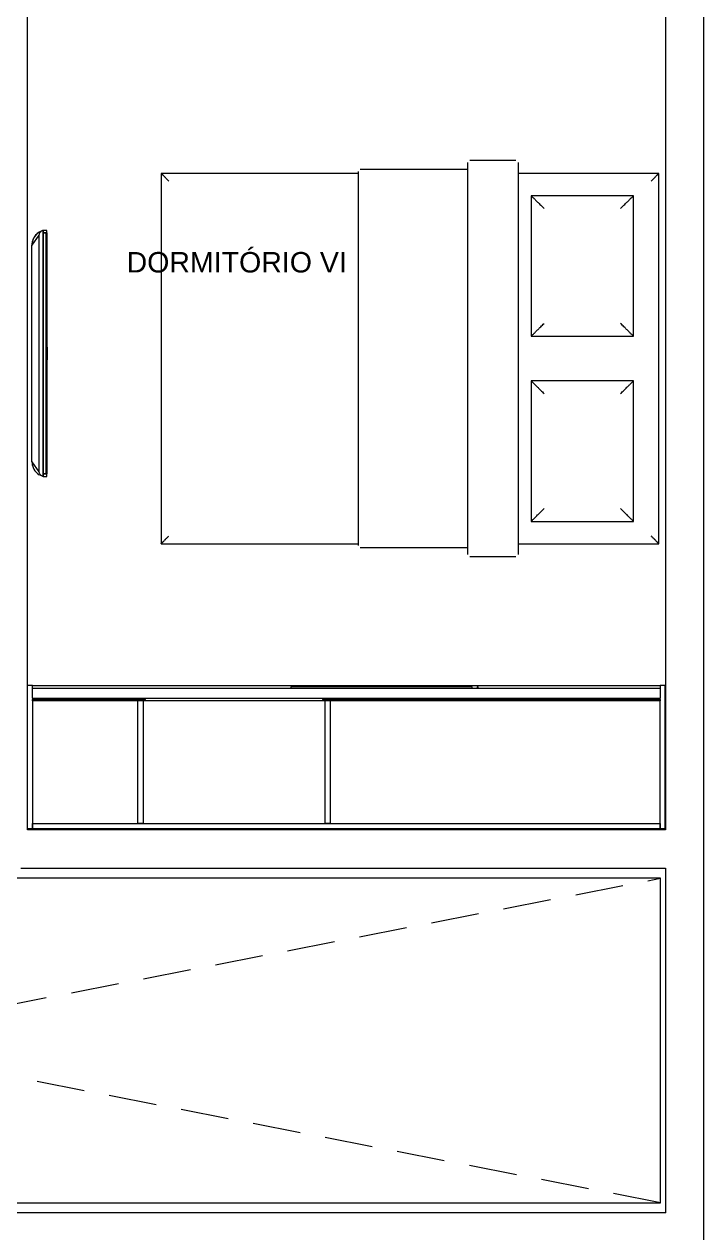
# Model space of a CAD drawing. Header units: millimetres. Extents: x 586.5 to 618.3, y 239.1 to 272.6.
# Drawn here: x 598.835 to 601.498, y 256.337 to 261.069 of the extents above; entities that cross this region are included whole.
import ezdxf

# ---------------------------------------------------------------- set-up
doc = ezdxf.new("R2010")
doc.units = ezdxf.units.MM
doc.header["$LTSCALE"] = 75
doc.linetypes.add('HIDDEN', pattern=[0.375, 0.25, -0.125])
for name, color, linetype, lineweight in [('A Arquitetura LRZ', 252, 'Continuous', 9), ('A Cumbuca LRZ', 254, 'HIDDEN', 9), ('A Mobiliário LRZ', 253, 'Continuous', 9), ('A Projeção LRZ', 253, 'HIDDEN', 9)]:
    doc.layers.add(name, color=color, linetype=linetype, lineweight=lineweight)
doc.styles.add('R80', font='arial.ttf')

msp = doc.modelspace()

# ---------------------------------------------------------------- linework, layer by layer
at = {"layer": 'A Arquitetura LRZ'}
for p, q in [((601.4975, 240.0104), (601.4975, 272.5654)), ((598.8475, 257.9154), (598.8475, 262.0604)), ((601.3475, 261.1154), (601.3475, 257.9154)), ((601.3475, 257.9154), (598.8475, 257.9154)), ((598.8225, 257.7654), (601.3475, 257.7654)), ((601.3475, 257.7654), (601.3475, 256.4154)), ((601.3475, 256.4154), (594.7465, 256.4154)), ((601.3475, 256.4144), (601.3475, 256.4154))]:
    msp.add_line(p, q, dxfattribs=at)
at = {"layer": 'A Mobiliário LRZ'}
for p, q in [((600.5715, 260.5254), (600.5715, 260.5253)), ((600.5715, 260.5253), (600.5715, 260.5252)), ((600.5715, 260.5252), (600.5715, 260.5249)), ((600.5715, 260.5249), (600.5715, 260.5245)), ((600.5715, 260.5245), (600.5715, 260.524)), ((600.5715, 260.524), (600.5715, 260.5234)), ((600.5715, 260.5234), (600.5715, 260.5227)), ((600.5715, 260.5227), (600.5715, 260.5219)), ((600.5715, 260.5219), (600.5715, 260.5209)), ((600.5715, 260.5209), (600.5715, 260.5199)), ((600.5715, 260.5199), (600.5715, 260.5187)), ((600.5715, 260.5187), (600.5715, 260.5175)), ((600.5715, 260.5175), (600.5715, 260.5162)), ((600.5715, 260.5162), (600.5715, 260.5147)), ((600.5715, 260.5147), (600.5715, 260.5132)), ((600.5715, 260.5132), (600.5715, 260.5116)), ((600.5715, 260.5116), (600.5715, 260.5098)), ((600.5715, 260.5098), (600.5715, 260.508)), ((600.5715, 260.508), (600.5715, 260.5061)), ((600.5715, 260.5061), (600.5715, 260.5042)), ((600.5715, 260.5042), (600.5715, 260.5021)), ((600.5715, 260.5021), (600.5715, 260.5)), ((600.7615, 260.5354), (600.5815, 260.5354)), ((600.7715, 260.5253), (600.7715, 260.5254)), ((600.7715, 260.5254), (600.7715, 260.5254)), ((600.7715, 260.5251), (600.7715, 260.5253)), ((600.7715, 260.5248), (600.7715, 260.5251)), ((600.7715, 260.5244), (600.7715, 260.5248)), ((600.7715, 260.5239), (600.7715, 260.5244)), ((600.7715, 260.5232), (600.7715, 260.5239)), ((600.7715, 260.5225), (600.7715, 260.5232)), ((600.7715, 260.5216), (600.7715, 260.5225)), ((600.7715, 260.5206), (600.7715, 260.5216)), ((600.7715, 260.5196), (600.7715, 260.5206)), ((600.7715, 260.5184), (600.7715, 260.5196)), ((600.7715, 260.5171), (600.7715, 260.5184)), ((600.7715, 260.5158), (600.7715, 260.5171)), ((600.7715, 260.5143), (600.7715, 260.5158)), ((600.7715, 260.5127), (600.7715, 260.5143)), ((600.7715, 260.5111), (600.7715, 260.5127)), ((600.7715, 260.5094), (600.7715, 260.5111)), ((600.7715, 260.5075), (600.7715, 260.5094)), ((600.7715, 260.5056), (600.7715, 260.5075)), ((600.7715, 260.5036), (600.7715, 260.5056)), ((600.7715, 260.5016), (600.7715, 260.5036)), ((600.7715, 260.4994), (600.7715, 260.5016)), ((599.3715, 260.4854), (599.3715, 259.0354)), ((600.1453, 260.4854), (599.3715, 260.4854)), ((600.144, 260.4929), (600.144, 260.4929)), ((600.144, 260.4929), (600.144, 260.4928)), ((600.144, 260.4928), (600.144, 260.4926)), ((600.144, 260.4926), (600.144, 260.4924)), ((600.144, 260.4924), (600.144, 260.4922)), ((600.144, 260.4922), (600.144, 260.4918)), ((600.144, 260.4918), (600.144, 260.4914)), ((600.144, 260.4914), (600.144, 260.491)), ((600.144, 260.491), (600.144, 260.4905)), ((600.144, 260.4905), (600.144, 260.4899)), ((600.144, 260.4899), (600.144, 260.4893)), ((600.144, 260.4893), (600.144, 260.4887)), ((600.144, 260.4887), (600.144, 260.4879)), ((600.144, 260.4879), (600.144, 260.4872)), ((600.144, 260.4872), (600.144, 260.4864)), ((600.144, 260.4864), (600.144, 260.4855)), ((600.144, 260.4855), (600.144, 260.4846)), ((600.144, 260.4846), (600.144, 260.4836)), ((600.144, 260.4836), (600.144, 260.4826)), ((600.144, 260.4826), (600.144, 260.4815)), ((600.144, 260.4815), (600.144, 260.4804)), ((600.144, 260.4804), (600.144, 260.4793)), ((600.144, 260.4793), (600.144, 260.4781)), ((600.144, 260.4781), (600.144, 260.4769)), ((600.144, 260.4769), (600.144, 260.4757)), ((600.144, 260.4757), (600.144, 260.4744)), ((600.144, 260.4744), (600.144, 260.4731)), ((600.144, 260.4731), (600.144, 260.4717)), ((600.144, 260.4717), (600.144, 260.4704)), ((600.144, 260.4704), (600.144, 260.469)), ((600.144, 260.469), (600.144, 260.4676)), ((600.144, 260.4676), (600.144, 260.4662)), ((600.144, 260.4662), (600.144, 260.4647)), ((600.144, 260.4647), (600.144, 260.4633)), ((600.144, 260.4633), (600.144, 260.4618)), ((600.144, 260.4618), (600.144, 260.4603)), ((600.144, 260.4603), (600.144, 260.4588)), ((600.144, 260.4588), (600.144, 260.4573)), ((600.144, 260.4573), (600.144, 260.4558)), ((600.144, 260.4558), (600.144, 260.4554)), ((600.144, 260.4554), (600.144, 259.0654)), ((600.5715, 260.5004), (600.1515, 260.5004)), ((600.5715, 260.5), (600.5715, 260.4978)), ((600.5715, 260.4978), (600.5715, 260.4956)), ((600.5715, 260.4956), (600.5715, 260.4932)), ((600.5715, 260.4932), (600.5715, 260.4908)), ((600.5715, 260.4908), (600.5715, 260.4884)), ((600.5715, 260.4884), (600.5715, 260.4859)), ((600.5715, 260.4859), (600.5715, 260.4834)), ((600.5715, 260.4834), (600.5715, 260.4808)), ((600.5715, 260.4808), (600.5715, 260.4781)), ((600.5715, 260.4781), (600.5715, 260.4755)), ((600.5715, 260.4755), (600.5715, 260.4728)), ((600.5715, 260.4728), (600.5715, 260.4701)), ((600.5715, 260.4701), (600.5715, 260.4673)), ((600.5715, 260.4673), (600.5715, 260.4645)), ((600.5715, 260.4645), (600.5715, 260.4618)), ((600.5715, 260.4618), (600.5715, 260.459)), ((600.5715, 260.459), (600.5715, 260.4562)), ((600.5715, 260.4562), (600.5715, 260.4554)), ((600.5715, 260.4554), (600.5715, 259.0654)), ((600.7715, 260.4972), (600.7715, 260.4994)), ((600.7715, 260.4949), (600.7715, 260.4972)), ((600.7715, 260.4926), (600.7715, 260.4949)), ((600.7715, 260.4902), (600.7715, 260.4926)), ((600.7715, 260.4877), (600.7715, 260.4902)), ((600.7715, 260.4852), (600.7715, 260.4877)), ((601.3215, 260.4854), (600.7715, 260.4854)), ((600.7715, 260.4827), (600.7715, 260.4852)), ((600.7715, 260.4801), (600.7715, 260.4827)), ((600.7715, 260.4774), (600.7715, 260.4801)), ((600.7715, 260.4747), (600.7715, 260.4774)), ((600.7715, 260.472), (600.7715, 260.4747)), ((600.7715, 260.4693), (600.7715, 260.472)), ((600.7715, 260.4666), (600.7715, 260.4693)), ((600.7715, 260.4638), (600.7715, 260.4666)), ((600.7715, 260.461), (600.7715, 260.4638)), ((600.7715, 260.4582), (600.7715, 260.461)), ((600.7715, 260.4554), (600.7715, 260.4582)), ((600.7715, 259.0654), (600.7715, 260.4554)), ((601.3215, 259.0354), (601.3215, 260.4854)), ((601.2215, 260.3979), (600.8215, 260.3979)), ((600.8215, 260.3979), (600.8215, 259.8479)), ((601.2215, 259.8479), (601.2215, 260.3979)), ((598.8929, 260.2438), (598.8655, 260.2048)), ((598.8929, 260.2438), (598.8929, 259.3171)), ((598.9095, 259.2989), (598.9095, 260.2619)), ((598.9245, 260.2619), (598.9095, 260.2619)), ((598.9095, 260.2619), (598.9095, 260.2519)), ((598.9215, 260.2519), (598.9095, 260.2519)), ((598.9095, 260.2519), (598.9095, 259.3089)), ((598.9095, 260.2519), (598.9245, 260.2519)), ((598.9215, 259.3089), (598.9215, 260.2519)), ((598.9245, 260.2519), (598.9245, 260.2619)), ((598.9245, 260.2519), (598.9245, 259.3089)), ((598.8655, 260.2038), (598.8655, 260.2048)), ((598.8655, 259.356), (598.8655, 260.2038)), ((600.8215, 259.8479), (601.2215, 259.8479)), ((598.9249, 259.8049), (598.9245, 259.8049)), ((598.9245, 259.8049), (598.9249, 259.8049)), ((598.9245, 259.8049), (598.9249, 259.8049)), ((598.9245, 259.8032), (598.9249, 259.8032)), ((598.9245, 259.8032), (598.9249, 259.8032)), ((598.9245, 259.8023), (598.9249, 259.8023)), ((598.9245, 259.7999), (598.9249, 259.7999)), ((598.9245, 259.7981), (598.9249, 259.7981)), ((598.9245, 259.7967), (598.9249, 259.7967)), ((598.9245, 259.7967), (598.9249, 259.7967)), ((598.9245, 259.7959), (598.9249, 259.7959)), ((598.9249, 259.7948), (598.9245, 259.7948)), ((598.9245, 259.7925), (598.9249, 259.7925)), ((598.9249, 259.7999), (598.9249, 259.8049)), ((598.9249, 259.8049), (598.9249, 259.8023)), ((598.9249, 259.8049), (598.9249, 259.8046)), ((598.9249, 259.8046), (598.9249, 259.7999)), ((598.9249, 259.8032), (598.9249, 259.8013)), ((598.9249, 259.8013), (598.9249, 259.8032)), ((598.9249, 259.8032), (598.9249, 259.8032)), ((598.9249, 259.7981), (598.9249, 259.7967)), ((598.9249, 259.7967), (598.9249, 259.7948)), ((598.9249, 259.7948), (598.9249, 259.7925)), ((598.9245, 259.7904), (598.9249, 259.7904)), ((598.9245, 259.7887), (598.9249, 259.7887)), ((598.9249, 259.7874), (598.9245, 259.7874)), ((598.9245, 259.7856), (598.9249, 259.7856)), ((598.9249, 259.7837), (598.9245, 259.7837)), ((598.9245, 259.7837), (598.9249, 259.7837)), ((598.9249, 259.7836), (598.9245, 259.7836)), ((598.9245, 259.7819), (598.9249, 259.7819)), ((598.9245, 259.7809), (598.9249, 259.7809)), ((598.9245, 259.7804), (598.9249, 259.7804)), ((598.9245, 259.7804), (598.9249, 259.7804)), ((598.9245, 259.7787), (598.9249, 259.7787)), ((598.9245, 259.7787), (598.9249, 259.7787)), ((598.9245, 259.7769), (598.9249, 259.7769)), ((598.9245, 259.7741), (598.9249, 259.7741)), ((598.9245, 259.774), (598.9249, 259.774)), ((598.9245, 259.7731), (598.9249, 259.7731)), ((598.9245, 259.7721), (598.9249, 259.7721)), ((598.9245, 259.7721), (598.9249, 259.7721)), ((598.9249, 259.7693), (598.9245, 259.7693)), ((598.9245, 259.7678), (598.9249, 259.7678)), ((598.9245, 259.7663), (598.9249, 259.7663)), ((598.9245, 259.766), (598.9249, 259.766)), ((598.9245, 259.7649), (598.9249, 259.7649)), ((598.9245, 259.7639), (598.9249, 259.7639)), ((598.9249, 259.7635), (598.9245, 259.7635)), ((598.9245, 259.7621), (598.9249, 259.7621)), ((598.9249, 259.7609), (598.9245, 259.7609)), ((598.9249, 259.7609), (598.9245, 259.7609)), ((598.9245, 259.7609), (598.9249, 259.7609)), ((598.9245, 259.7592), (598.9249, 259.7592)), ((598.9245, 259.7582), (598.9249, 259.7582)), ((598.9245, 259.7576), (598.9249, 259.7576)), ((598.9245, 259.7576), (598.9249, 259.7576)), ((598.9245, 259.756), (598.9249, 259.756)), ((598.9245, 259.7559), (598.9249, 259.7559)), ((598.9249, 259.7856), (598.9249, 259.7904)), ((598.9249, 259.7904), (598.9249, 259.7887)), ((598.9249, 259.7887), (598.9249, 259.7874)), ((598.9249, 259.7874), (598.9249, 259.7856)), ((598.9249, 259.7837), (598.9249, 259.7819)), ((598.9249, 259.7818), (598.9249, 259.7835)), ((598.9249, 259.7835), (598.9249, 259.7826)), ((598.9249, 259.7826), (598.9249, 259.7809)), ((598.9249, 259.7817), (598.9249, 259.7821)), ((598.9249, 259.7821), (598.9249, 259.7804)), ((598.9249, 259.7806), (598.9249, 259.7819)), ((598.9249, 259.7819), (598.9249, 259.781)), ((598.9249, 259.781), (598.9249, 259.7787)), ((598.9249, 259.7809), (598.9249, 259.7806)), ((598.9249, 259.7787), (598.9249, 259.7805)), ((598.9249, 259.7804), (598.9249, 259.7787)), ((598.9249, 259.7787), (598.9249, 259.7794)), ((598.9249, 259.7769), (598.9249, 259.7741)), ((598.9249, 259.7741), (598.9249, 259.7731)), ((598.9249, 259.7731), (598.9249, 259.7721)), ((598.9249, 259.7721), (598.9249, 259.7693)), ((598.9249, 259.7678), (598.9249, 259.7663)), ((598.9249, 259.7663), (598.9249, 259.7635)), ((598.9249, 259.7635), (598.9249, 259.7621)), ((598.9249, 259.7609), (598.9249, 259.7591)), ((598.9249, 259.7591), (598.9249, 259.7607)), ((598.9249, 259.7607), (598.9249, 259.7598)), ((598.9249, 259.7598), (598.9249, 259.7582)), ((598.9249, 259.7589), (598.9249, 259.7593)), ((598.9249, 259.7593), (598.9249, 259.7576)), ((598.9249, 259.7578), (598.9249, 259.7592)), ((598.9249, 259.7591), (598.9249, 259.7582)), ((598.9249, 259.7582), (598.9249, 259.7578)), ((598.9249, 259.7582), (598.9249, 259.756)), ((598.9249, 259.7559), (598.9249, 259.7578)), ((598.9249, 259.7576), (598.9249, 259.7559)), ((598.9249, 259.756), (598.9249, 259.7566)), ((601.2215, 259.6729), (600.8215, 259.6729)), ((600.8215, 259.6729), (600.8215, 259.1229)), ((601.2215, 259.1229), (601.2215, 259.6729)), ((598.8655, 259.356), (598.8929, 259.3171)), ((598.9095, 259.3089), (598.9215, 259.3089)), ((598.9245, 259.3089), (598.9095, 259.3089)), ((598.9095, 259.3089), (598.9095, 259.2989)), ((598.9095, 259.2989), (598.9245, 259.2989)), ((598.9245, 259.2989), (598.9245, 259.3089)), ((600.8215, 259.1229), (601.2215, 259.1229)), ((599.3715, 259.0354), (600.1453, 259.0354)), ((600.144, 259.0654), (600.144, 259.0639)), ((600.144, 259.0639), (600.144, 259.0624)), ((600.144, 259.0624), (600.144, 259.0609)), ((600.144, 259.0609), (600.144, 259.0594)), ((600.144, 259.0594), (600.144, 259.058)), ((600.144, 259.058), (600.144, 259.0565)), ((600.144, 259.0565), (600.144, 259.055)), ((600.144, 259.055), (600.144, 259.0536)), ((600.144, 259.0536), (600.144, 259.0522)), ((600.144, 259.0522), (600.144, 259.0508)), ((600.144, 259.0508), (600.144, 259.0494)), ((600.144, 259.0494), (600.144, 259.0481)), ((600.144, 259.0481), (600.144, 259.0468)), ((600.144, 259.0468), (600.144, 259.0455)), ((600.144, 259.0455), (600.144, 259.0442)), ((600.144, 259.0442), (600.144, 259.043)), ((600.144, 259.043), (600.144, 259.0418)), ((600.144, 259.0418), (600.144, 259.0407)), ((600.144, 259.0407), (600.144, 259.0396)), ((600.144, 259.0396), (600.144, 259.0385)), ((600.144, 259.0385), (600.144, 259.0375)), ((600.144, 259.0375), (600.144, 259.0365)), ((600.144, 259.0365), (600.144, 259.0356)), ((600.144, 259.0356), (600.144, 259.0347)), ((600.144, 259.0347), (600.144, 259.0338)), ((600.5715, 259.0654), (600.5715, 259.0626)), ((600.5715, 259.0626), (600.5715, 259.0598)), ((600.5715, 259.0598), (600.5715, 259.057)), ((600.5715, 259.057), (600.5715, 259.0543)), ((600.5715, 259.0543), (600.5715, 259.0515)), ((600.5715, 259.0515), (600.5715, 259.0488)), ((600.5715, 259.0488), (600.5715, 259.0461)), ((600.5715, 259.0461), (600.5715, 259.0434)), ((600.5715, 259.0434), (600.5715, 259.0407)), ((600.5715, 259.0407), (600.5715, 259.0381)), ((600.5715, 259.0381), (600.5715, 259.0356)), ((600.5715, 259.0356), (600.5715, 259.0331)), ((600.7715, 259.0646), (600.7715, 259.0654)), ((600.7715, 259.0618), (600.7715, 259.0646)), ((600.7715, 259.0591), (600.7715, 259.0618)), ((600.7715, 259.0563), (600.7715, 259.0591)), ((600.7715, 259.0535), (600.7715, 259.0563)), ((600.7715, 259.0508), (600.7715, 259.0535)), ((600.7715, 259.048), (600.7715, 259.0508)), ((600.7715, 259.0453), (600.7715, 259.048)), ((600.7715, 259.0427), (600.7715, 259.0453)), ((600.7715, 259.04), (600.7715, 259.0427)), ((600.7715, 259.0374), (600.7715, 259.04)), ((600.7715, 259.0349), (600.7715, 259.0374)), ((600.7715, 259.0354), (601.3215, 259.0354)), ((600.7715, 259.0324), (600.7715, 259.0349)), ((600.144, 259.0338), (600.144, 259.0331)), ((600.144, 259.0331), (600.144, 259.0323)), ((600.144, 259.0323), (600.144, 259.0316)), ((600.144, 259.0316), (600.144, 259.031)), ((600.144, 259.031), (600.144, 259.0305)), ((600.144, 259.0305), (600.144, 259.0299)), ((600.144, 259.0299), (600.144, 259.0295)), ((600.144, 259.0295), (600.144, 259.0291)), ((600.144, 259.0291), (600.144, 259.0287)), ((600.144, 259.0287), (600.144, 259.0284)), ((600.144, 259.0284), (600.144, 259.0282)), ((600.144, 259.0282), (600.144, 259.0281)), ((600.144, 259.0281), (600.144, 259.028)), ((600.144, 259.028), (600.144, 259.0279)), ((600.144, 259.0279), (600.144, 259.0279)), ((600.1515, 259.0204), (600.5715, 259.0204)), ((600.5715, 259.0331), (600.5715, 259.0306)), ((600.5715, 259.0306), (600.5715, 259.0282)), ((600.5715, 259.0282), (600.5715, 259.0259)), ((600.5715, 259.0259), (600.5715, 259.0236)), ((600.5715, 259.0236), (600.5715, 259.0214)), ((600.5715, 259.0214), (600.5715, 259.0192)), ((600.5715, 259.0192), (600.5715, 259.0172)), ((600.5715, 259.0172), (600.5715, 259.0152)), ((600.5715, 259.0152), (600.5715, 259.0133)), ((600.5715, 259.0133), (600.5715, 259.0115)), ((600.5715, 259.0115), (600.5715, 259.0097)), ((600.5715, 259.0097), (600.5715, 259.0081)), ((600.5715, 259.0081), (600.5715, 259.0065)), ((600.5715, 259.0065), (600.5715, 259.005)), ((600.5715, 259.005), (600.5715, 259.0037)), ((600.5715, 259.0037), (600.5715, 259.0024)), ((600.5715, 259.0024), (600.5715, 259.0012)), ((600.5715, 259.0012), (600.5715, 259.0002)), ((600.5715, 259.0002), (600.5715, 258.9992)), ((600.5715, 258.9992), (600.5715, 258.9983)), ((600.5715, 258.9983), (600.5715, 258.9976)), ((600.5715, 258.9976), (600.5715, 258.997)), ((600.5715, 258.997), (600.5715, 258.9964)), ((600.5715, 258.9964), (600.5715, 258.996)), ((600.5715, 258.996), (600.5715, 258.9957)), ((600.5715, 258.9957), (600.5715, 258.9955)), ((600.5715, 258.9955), (600.5715, 258.9954)), ((600.5715, 258.9954), (600.5715, 258.9954)), ((600.7715, 259.03), (600.7715, 259.0324)), ((600.7715, 259.0276), (600.7715, 259.03)), ((600.7715, 259.0253), (600.7715, 259.0276)), ((600.7715, 259.023), (600.7715, 259.0253)), ((600.7715, 259.0208), (600.7715, 259.023)), ((600.7715, 259.0187), (600.7715, 259.0208)), ((600.7715, 259.0166), (600.7715, 259.0187)), ((600.7715, 259.0147), (600.7715, 259.0166)), ((600.7715, 259.0128), (600.7715, 259.0147)), ((600.7715, 259.011), (600.7715, 259.0128)), ((600.7715, 259.0093), (600.7715, 259.011)), ((600.7715, 259.0076), (600.7715, 259.0093)), ((600.7715, 259.0061), (600.7715, 259.0076)), ((600.7715, 259.0047), (600.7715, 259.0061)), ((600.7715, 259.0033), (600.7715, 259.0047)), ((600.7715, 259.0021), (600.7715, 259.0033)), ((600.7715, 259.0009), (600.7715, 259.0021)), ((600.7715, 258.9999), (600.7715, 259.0009)), ((600.7715, 258.999), (600.7715, 258.9999)), ((600.7715, 258.9981), (600.7715, 258.999)), ((600.7715, 258.9974), (600.7715, 258.9981)), ((600.7715, 258.9968), (600.7715, 258.9974)), ((600.7715, 258.9963), (600.7715, 258.9968)), ((600.7715, 258.9959), (600.7715, 258.9963)), ((600.7715, 258.9956), (600.7715, 258.9959)), ((600.7715, 258.9955), (600.7715, 258.9956)), ((600.7715, 258.9954), (600.7715, 258.9955)), ((600.5815, 258.9854), (600.7615, 258.9854)), ((598.8675, 258.4804), (598.8475, 258.4804)), ((598.8675, 258.4704), (598.8675, 258.4804)), ((598.8675, 258.4804), (601.3265, 258.4804)), ((598.8675, 258.4404), (598.8675, 258.4704)), ((598.8675, 258.4704), (601.3265, 258.4704)), ((600.5902, 258.4754), (599.8799, 258.4754)), ((599.8799, 258.4754), (599.8799, 258.4704)), ((600.5902, 258.4704), (600.5902, 258.4754)), ((600.6132, 258.4754), (600.6102, 258.4754)), ((600.6102, 258.4754), (600.6102, 258.4704)), ((600.6132, 258.4704), (600.6132, 258.4754)), ((601.3265, 258.4804), (601.3265, 258.4704)), ((601.3465, 258.4804), (601.3265, 258.4804)), ((601.3265, 258.4704), (601.3265, 258.4404)), ((601.3465, 257.9204), (601.3465, 258.4804)), ((598.8675, 258.4304), (598.8675, 258.4404)), ((598.8675, 258.4304), (598.8675, 258.4254)), ((598.8675, 258.4304), (601.3265, 258.4304)), ((598.8675, 258.4254), (599.3109, 258.4254)), ((598.8675, 258.4204), (598.8675, 258.4254)), ((599.2809, 258.4204), (598.8675, 258.4204)), ((598.8675, 258.4204), (598.8675, 257.9404)), ((599.2809, 257.9404), (599.2809, 258.4204)), ((599.3009, 258.4204), (599.2809, 258.4204)), ((600.0142, 258.4204), (599.3009, 258.4204)), ((599.3009, 258.4204), (599.3009, 257.9404)), ((599.3109, 258.4254), (599.3109, 258.4304)), ((600.0042, 258.4304), (600.0042, 258.4254)), ((600.0042, 258.4254), (601.3265, 258.4254)), ((600.0142, 257.9404), (600.0142, 258.4204)), ((600.0342, 258.4204), (600.0142, 258.4204)), ((601.3265, 258.4204), (600.0342, 258.4204)), ((600.0342, 258.4204), (600.0342, 257.9404)), ((601.3265, 258.4404), (601.3265, 258.4304)), ((601.3265, 258.4254), (601.3265, 258.4304)), ((601.3265, 258.4254), (601.3265, 258.4204)), ((601.3265, 257.9404), (601.3265, 258.4204)), ((598.8475, 257.9204), (598.8675, 257.9204)), ((598.8675, 257.9404), (599.2809, 257.9404)), ((598.8675, 257.9404), (598.8675, 257.9204)), ((598.8675, 257.9204), (598.8675, 257.9404)), ((598.8675, 257.9204), (601.3265, 257.9204)), ((599.2809, 257.9404), (599.3009, 257.9404)), ((599.3009, 257.9404), (599.2809, 257.9404)), ((599.3009, 257.9404), (600.0142, 257.9404)), ((600.0142, 257.9404), (600.0342, 257.9404)), ((600.0342, 257.9404), (600.0142, 257.9404)), ((600.0342, 257.9404), (601.3265, 257.9404)), ((601.3265, 257.9204), (601.3265, 257.9404)), ((601.3265, 257.9404), (601.3265, 257.9204)), ((601.3265, 257.9204), (601.3465, 257.9204))]:
    msp.add_line(p, q, dxfattribs=at)
for centre, radius, start, end in [((600.5815, 260.5254), 0.01, 165, 180), ((600.7615, 260.5254), 0.01, 0, 15), ((598.9245, 260.2048), 0.059, 126.3859, 180), ((598.9245, 260.2048), 0.059, 163.7919, 180), ((598.9245, 260.2048), 0.059, 145.4554, 160.8703), ((598.9245, 260.2048), 0.059, 126.3859, 142.4986), ((598.9245, 260.2048), 0.059, 104.7284, 126.3859), ((598.9245, 259.356), 0.059, 180, 238.5446), ((598.9245, 259.356), 0.059, 191.1467, 193.9464), ((598.9245, 259.356), 0.059, 216.2392, 219.0366), ((598.9245, 259.356), 0.059, 241.1544, 244.6623), ((600.5815, 258.9954), 0.01, 180, 195), ((600.7615, 258.9954), 0.01, 345, 0)]:
    msp.add_arc(centre, radius, start, end, dxfattribs=at)
for points, knots in [([(599.4015, 260.4554), (599.3989, 260.458), (599.395, 260.4619), (599.39, 260.4669), (599.3871, 260.4699), (599.3849, 260.4721), (599.3827, 260.4742), (599.3808, 260.4762), (599.379, 260.478), (599.3773, 260.4796), (599.3755, 260.4815), (599.3738, 260.4832), (599.3721, 260.4849), (599.3716, 260.4854), (599.3715, 260.4854)], [-1, -1, -1, -1, -0.833333, -0.75, -0.666667, -0.625, -0.583333, -0.5, -0.458333, -0.416667, -0.333333, -0.25, -0.166667, 0, 0, 0, 0]), ([(601.3215, 260.4854), (601.3215, 260.4854), (601.321, 260.4849), (601.3193, 260.4832), (601.3176, 260.4815), (601.3158, 260.4796), (601.3141, 260.478), (601.3123, 260.4762), (601.3099, 260.4737), (601.3071, 260.471), (601.3048, 260.4687), (601.3024, 260.4663), (601.2981, 260.4619), (601.2942, 260.4581), (601.2915, 260.4554)], [0, 0, 0, 0, 0.166667, 0.25, 0.333333, 0.416667, 0.458333, 0.5, 0.583333, 0.666667, 0.708333, 0.75, 0.833333, 1, 1, 1, 1]), ([(600.8215, 260.3979), (600.8216, 260.3979), (600.8224, 260.397), (600.8252, 260.3942), (600.8281, 260.3913), (600.8312, 260.3883), (600.8339, 260.3855), (600.8369, 260.3825), (600.841, 260.3784), (600.8456, 260.3739), (600.8494, 260.37), (600.8534, 260.3661), (600.8606, 260.3588), (600.8671, 260.3523), (600.8715, 260.3479)], [0, 0, 0, 0, 0.166667, 0.25, 0.333333, 0.416667, 0.458333, 0.5, 0.583333, 0.666667, 0.708333, 0.75, 0.833333, 1, 1, 1, 1]), ([(601.1715, 260.3479), (601.1759, 260.3524), (601.1825, 260.3588), (601.1907, 260.3671), (601.1956, 260.372), (601.1993, 260.3757), (601.2029, 260.3793), (601.2062, 260.3825), (601.2092, 260.3855), (601.2119, 260.3883), (601.215, 260.3913), (601.2179, 260.3942), (601.2207, 260.3971), (601.2215, 260.3979), (601.2215, 260.3979)], [-1, -1, -1, -1, -0.833333, -0.75, -0.666667, -0.625, -0.583333, -0.5, -0.458333, -0.416667, -0.333333, -0.25, -0.166667, 0, 0, 0, 0]), ([(600.8215, 259.8479), (600.8215, 259.8479), (600.8224, 259.8488), (600.8252, 259.8516), (600.8281, 259.8545), (600.8312, 259.8575), (600.8339, 259.8603), (600.8369, 259.8633), (600.841, 259.8674), (600.8456, 259.8719), (600.8494, 259.8758), (600.8534, 259.8798), (600.8606, 259.887), (600.8672, 259.8934), (600.8715, 259.8979)], [0, 0, 0, 0, 0.166667, 0.25, 0.333333, 0.416667, 0.458333, 0.5, 0.583333, 0.666667, 0.708333, 0.75, 0.833333, 1, 1, 1, 1]), ([(601.2215, 259.8479), (601.2215, 259.8479), (601.2207, 259.8488), (601.2179, 259.8516), (601.215, 259.8545), (601.2119, 259.8575), (601.2091, 259.8603), (601.2062, 259.8633), (601.2021, 259.8674), (601.1975, 259.8719), (601.1937, 259.8758), (601.1897, 259.8797), (601.1824, 259.887), (601.176, 259.8935), (601.1715, 259.8979)], [0, 0, 0, 0, 0.166667, 0.25, 0.333333, 0.416667, 0.458333, 0.5, 0.583333, 0.666667, 0.708333, 0.75, 0.833333, 1, 1, 1, 1]), ([(600.8215, 259.6729), (600.8216, 259.6729), (600.8224, 259.672), (600.8252, 259.6692), (600.8281, 259.6663), (600.8312, 259.6633), (600.8339, 259.6605), (600.8369, 259.6575), (600.841, 259.6534), (600.8456, 259.6489), (600.8494, 259.645), (600.8534, 259.6411), (600.8606, 259.6338), (600.8671, 259.6273), (600.8715, 259.6229)], [0, 0, 0, 0, 0.166667, 0.25, 0.333333, 0.416667, 0.458333, 0.5, 0.583333, 0.666667, 0.708333, 0.75, 0.833333, 1, 1, 1, 1]), ([(601.1715, 259.6229), (601.1759, 259.6274), (601.1825, 259.6338), (601.1907, 259.6421), (601.1956, 259.647), (601.1993, 259.6507), (601.2029, 259.6543), (601.2062, 259.6575), (601.2092, 259.6605), (601.2119, 259.6633), (601.215, 259.6663), (601.2179, 259.6692), (601.2207, 259.6721), (601.2215, 259.6729), (601.2215, 259.6729)], [-1, -1, -1, -1, -0.833333, -0.75, -0.666667, -0.625, -0.583333, -0.5, -0.458333, -0.416667, -0.333333, -0.25, -0.166667, 0, 0, 0, 0]), ([(600.8215, 259.1229), (600.8215, 259.1229), (600.8224, 259.1238), (600.8252, 259.1266), (600.8281, 259.1295), (600.8312, 259.1325), (600.8339, 259.1353), (600.8369, 259.1383), (600.841, 259.1424), (600.8456, 259.1469), (600.8494, 259.1508), (600.8534, 259.1548), (600.8606, 259.162), (600.8672, 259.1684), (600.8715, 259.1729)], [0, 0, 0, 0, 0.166667, 0.25, 0.333333, 0.416667, 0.458333, 0.5, 0.583333, 0.666667, 0.708333, 0.75, 0.833333, 1, 1, 1, 1]), ([(601.2215, 259.1229), (601.2215, 259.1229), (601.2207, 259.1238), (601.2179, 259.1266), (601.215, 259.1295), (601.2119, 259.1325), (601.2091, 259.1353), (601.2062, 259.1383), (601.2021, 259.1424), (601.1975, 259.1469), (601.1937, 259.1508), (601.1897, 259.1547), (601.1824, 259.162), (601.176, 259.1685), (601.1715, 259.1729)], [0, 0, 0, 0, 0.166667, 0.25, 0.333333, 0.416667, 0.458333, 0.5, 0.583333, 0.666667, 0.708333, 0.75, 0.833333, 1, 1, 1, 1]), ([(599.3715, 259.0354), (599.3715, 259.0354), (599.3721, 259.0359), (599.3737, 259.0376), (599.3755, 259.0393), (599.3773, 259.0412), (599.379, 259.0428), (599.3808, 259.0446), (599.3832, 259.0471), (599.386, 259.0498), (599.3883, 259.0521), (599.3907, 259.0545), (599.395, 259.0589), (599.3989, 259.0627), (599.4015, 259.0654)], [0, 0, 0, 0, 0.166667, 0.25, 0.333333, 0.416667, 0.458333, 0.5, 0.583333, 0.666667, 0.708333, 0.75, 0.833333, 1, 1, 1, 1]), ([(601.3215, 259.0354), (601.3215, 259.0354), (601.321, 259.0359), (601.3193, 259.0376), (601.3176, 259.0393), (601.3158, 259.0412), (601.3141, 259.0428), (601.3123, 259.0446), (601.3099, 259.0471), (601.3071, 259.0498), (601.3048, 259.0521), (601.3024, 259.0545), (601.2981, 259.0589), (601.2942, 259.0628), (601.2915, 259.0654)], [0, 0, 0, 0, 0.166667, 0.25, 0.333333, 0.416667, 0.458333, 0.5, 0.583333, 0.666667, 0.708333, 0.75, 0.833333, 1, 1, 1, 1])]:
    msp.add_open_spline(points, degree=3, knots=knots, dxfattribs=at)
for points in [[(598.9095, 260.2619), (598.9079, 260.2615), (598.9046, 260.2602), (598.9002, 260.2573), (598.8966, 260.2534), (598.8941, 260.2488), (598.8931, 260.2455), (598.8929, 260.2438)], [(598.8929, 259.3171), (598.8931, 259.3153), (598.8941, 259.312), (598.8967, 259.3074), (598.9002, 259.3035), (598.9046, 259.3006), (598.9079, 259.2993), (598.9095, 259.2989)]]:
    msp.add_open_spline(points, degree=3, dxfattribs=at)
at = {"layer": 'A Projeção LRZ'}
for p, q in [((601.3275, 257.7254), (594.7865, 257.7254)), ((601.3275, 256.4554), (601.3275, 257.7254)), ((594.7865, 256.4554), (601.3275, 256.4554))]:
    msp.add_line(p, q, dxfattribs=at)
at = {"layer": 'A Projeção LRZ', "ltscale": 0.01}
for p, q in [((594.7865, 256.4554), (601.3275, 257.7254)), ((601.3275, 256.4554), (594.7865, 257.7254))]:
    msp.add_line(p, q, dxfattribs=at)

# ---------------------------------------------------------------- texts
at = {"layer": 'A Cumbuca LRZ', "style": 'R80'}
msp.add_text('DORMITÓRIO VI', height=0.08, dxfattribs=at).set_placement((599.2362, 260.0974))

doc.saveas('drawing.dxf')
